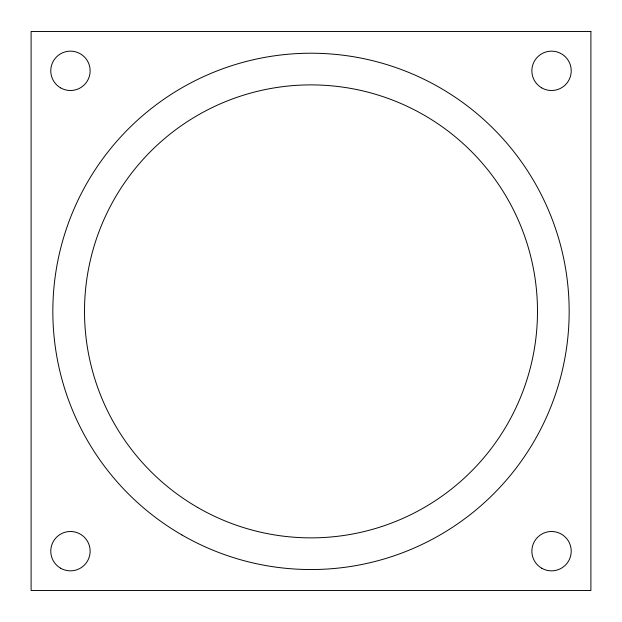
<?xml version="1.0" encoding="UTF-8"?>
<svg xmlns="http://www.w3.org/2000/svg" width="622" height="622" viewBox="0 0 622 622"><rect width="100%" height="100%" fill="white"/><g stroke="black" fill="none" stroke-linecap="round" stroke-linejoin="round"><path stroke-width="0.93" d="M590.9 31.473L31.1 31.473L31.1 590.527L590.9 590.527L590.9 31.473M60.614 568.213A19.679 19.679 0 0 0 90.136 551.17A19.679 19.679 0 0 0 60.614 534.127A19.679 19.679 0 0 0 60.614 568.213M60.614 87.873A19.679 19.679 0 0 0 90.136 70.83A19.679 19.679 0 0 0 60.614 53.787A19.679 19.679 0 0 0 60.614 87.873M541.708 87.873A19.679 19.679 0 0 0 571.221 70.83A19.679 19.679 0 0 0 541.708 53.787A19.679 19.679 0 0 0 541.708 87.873M541.708 568.213A19.679 19.679 0 0 0 571.221 551.17A19.679 19.679 0 0 0 541.708 534.127A19.679 19.679 0 0 0 541.708 568.213M181.919 534.951A258.161 258.161 0 0 0 569.161 311.373A258.161 258.161 0 0 0 181.919 87.803A258.161 258.161 0 0 0 181.919 534.951M197.757 507.521A226.486 226.486 0 0 0 537.486 311.373A226.486 226.486 0 0 0 197.757 115.233A226.486 226.486 0 0 0 197.757 507.521"/></g></svg>
